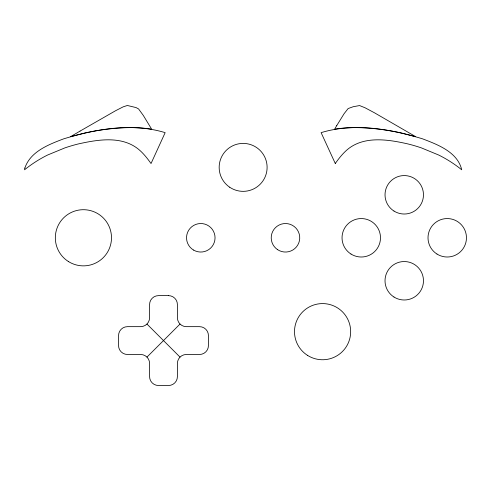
<?xml version="1.0" encoding="UTF-8"?>
<svg xmlns="http://www.w3.org/2000/svg" width="491" height="491" viewBox="0 0 491 491"><rect width="100%" height="100%" fill="white"/><g stroke="black" fill="none" stroke-linecap="round" stroke-linejoin="round"><path stroke-width="0.74" d="M146.962 357.098L180.025 324.042M146.962 324.042L180.025 357.098M24.857 168.051L24.55 169.794A124.438 124.438 0 0 1 47.621 155.015L64.88 147.895A161.441 161.441 0 0 1 78.345 143.937C97.862 139.591 121.498 135.559 138.401 149.166C143.36 153.235 147.331 158.329 151.032 163.534L165.16 132.644C132.024 122.554 96.199 128.998 63.762 138.818C48.836 144.458 30.362 151.498 24.857 168.051M336.728 125.616L334.61 129.176C351.697 126.488 369.146 127.611 386.184 130.14A238.914 238.914 0 0 1 401.552 133.024L415.687 136.658L374.4 112.758L365.052 107.775L359.565 105.559L353.213 106.725L348.144 108.542L344.087 113.709L336.728 125.616M335.279 163.485L321.114 132.644C354.25 122.554 390.069 128.998 422.512 138.818C437.708 144.624 457.618 152.05 461.724 169.794A124.438 124.438 0 0 0 438.647 155.015L421.395 147.895A161.441 161.441 0 0 0 407.929 143.937C387.737 139.352 362.671 135.356 345.965 150.817C341.889 154.573 338.483 158.98 335.279 163.485M80.082 131.079L70.587 136.658L84.722 133.03A238.914 238.914 0 0 1 100.09 130.14C117.128 127.611 134.577 126.488 151.664 129.176L143.28 115.403L138.591 108.953L136.081 107.584L127.359 105.485L123.18 106.842L115.643 110.69L80.082 131.079M168.481 295.625L158.507 295.625A8.924 8.924 0 0 0 149.577 304.555L149.577 317.726A8.924 8.924 0 0 1 140.653 326.656L127.476 326.656A8.924 8.924 0 0 0 118.552 335.58L118.552 345.56A8.924 8.924 0 0 0 127.476 354.484L140.653 354.484A8.924 8.924 0 0 1 149.577 363.408L149.577 376.585A8.924 8.924 0 0 0 158.507 385.515L168.481 385.515A8.924 8.924 0 0 0 177.411 376.585L177.411 363.408A8.924 8.924 0 0 1 186.335 354.484L199.512 354.484A8.924 8.924 0 0 0 208.436 345.56L208.436 335.58A8.924 8.924 0 0 0 199.512 326.656L186.335 326.656A8.924 8.924 0 0 1 177.411 317.726L177.411 304.555A8.924 8.924 0 0 0 168.481 295.625M229.702 187.231A23.973 23.973 0 0 0 267.049 169.088A23.973 23.973 0 0 0 232.66 145.815A23.973 23.973 0 0 0 229.702 187.231M307.476 355.343A28.085 28.085 0 0 0 350.635 332.916A28.085 28.085 0 0 0 309.631 306.746A28.085 28.085 0 0 0 307.476 355.343M393.991 297.03A19.223 19.223 0 0 0 423.457 281.521A19.223 19.223 0 0 0 395.298 263.753A19.223 19.223 0 0 0 393.991 297.03M436.978 254.043A19.223 19.223 0 0 0 466.444 238.54A19.223 19.223 0 0 0 438.285 220.772A19.223 19.223 0 0 0 436.978 254.043M393.991 211.056A19.223 19.223 0 0 0 423.457 195.553A19.223 19.223 0 0 0 395.298 177.785A19.223 19.223 0 0 0 393.991 211.056M351.004 254.043A19.223 19.223 0 0 0 380.476 238.54A19.223 19.223 0 0 0 352.311 220.772A19.223 19.223 0 0 0 351.004 254.043M277.593 249.661A14.251 14.251 0 0 0 299.706 238.675A14.251 14.251 0 0 0 279.14 225.019A14.251 14.251 0 0 0 277.593 249.661M193.558 250.066A14.251 14.251 0 0 0 215.046 237.908A14.251 14.251 0 0 0 193.779 225.375A14.251 14.251 0 0 0 193.558 250.066M68.304 261.457A28.085 28.085 0 0 0 111.469 239.031A28.085 28.085 0 0 0 70.465 212.861A28.085 28.085 0 0 0 68.304 261.457"/></g></svg>
